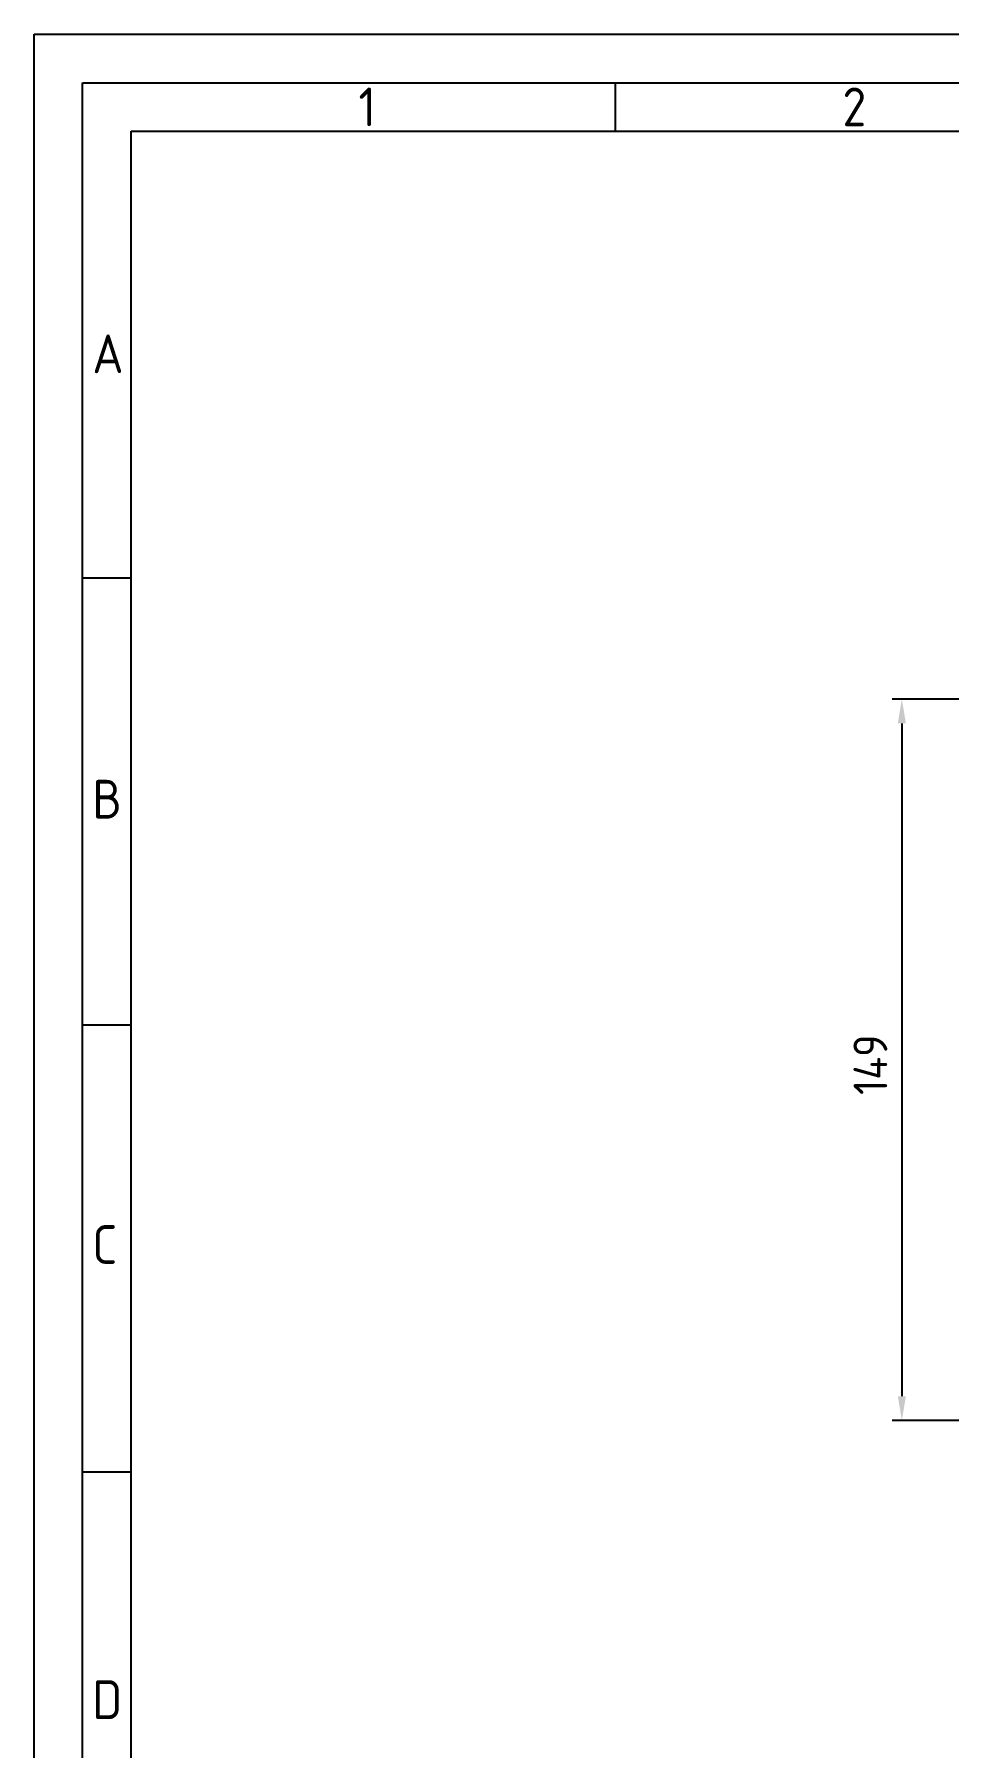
# Model space of a CAD drawing. Extents: x 0 to 874, y 0 to 598.
# Drawn here: x 0 to 189, y 240.1 to 594 of the extents above; entities that cross this region are included whole.
import ezdxf

# ---------------------------------------------------------------- set-up
doc = ezdxf.new("R2010")
doc.units = 0
doc.header["$LTSCALE"] = 2
doc.layers.get('DEFPOINTS').update_dxf_attribs({"linetype": 'CONTINUOUS'})
for name, color, linetype in [('AM_0', 7, 'CONTINUOUS'), ('AM_5', 3, 'CONTINUOUS'), ('AM_BOR', 7, 'CONTINUOUS')]:
    doc.layers.add(name, color=color, linetype=linetype)
doc.styles.get("Standard").update_dxf_attribs({"font": 'ISOCP.SHX'})
doc.dimstyles.get("Standard").update_dxf_attribs({"dimtxt": 0.18, "dimasz": 0.18, "dimexe": 0.18, "dimexo": 0.0625, "dimgap": 0.09, "dimtad": 0, "dimtih": 1, "dimtoh": 1, "dimzin": 0, "dimcen": 0.09, "dimazin": 3, "dimtfac": 1, "dimtofl": 0, "dimtmove": 0, "dimatfit": 3})

# ---------------------------------------------------------------- blocks, each defined once
blk = doc.blocks.new('GEN_A3')
at = {"layer": 'AM_0'}
for p, q in [((5, 292), (415, 292)), ((5, 5), (5, 292))]:
    blk.add_line(p, q, dxfattribs=at)
at = {"layer": 'AM_BOR', "color": 1}
for p, q in [((0, 297), (420, 297)), ((0, 0), (0, 297)), ((60, 292), (60, 287)), ((10, 287), (410, 287)), ((10, 10), (10, 287)), ((10, 240.83), (5, 240.83)), ((10, 194.664), (5, 194.664)), ((10, 148.498), (5, 148.498))]:
    blk.add_line(p, q, dxfattribs=at)
for s, p in [('1', (33.5, 287.5)), ('2', (83.5, 287.5)), ('A', (6, 262)), ('B', (6, 216)), ('C', (6, 170)), ('D', (6, 123))]:
    blk.add_text(s, height=4, dxfattribs=at).set_placement(p)
blk = doc.blocks.new('*U414')
at = {"layer": 'AM_5', "color": 2}
blk.add_text('149', height=7, rotation=90, dxfattribs=at).set_placement((176.27, 374.9))
blk = doc.blocks.new('*D49')
at = {"layer": 'AM_5'}
for p, q in [((249.81, 456.65), (177.27, 456.65)), ((179.27, 451.65), (179.27, 312.65)), ((287.31, 307.65), (177.27, 307.65))]:
    blk.add_line(p, q, dxfattribs=at)
for points in [[(178.44, 451.65), (180.1, 451.65), (179.27, 456.65)], [(178.44, 312.65), (180.1, 312.65), (179.27, 307.65)]]:
    blk.add_solid(points, dxfattribs=at)
at = {"layer": 'DEFPOINTS', "color": 0}
for p in [(251.81, 456.65), (179.27, 307.65), (289.31, 307.65)]:
    blk.add_point(p, dxfattribs=at)
at = {"layer": 'AM_0'}
blk.add_blockref('*U414', (0, 0), dxfattribs=at)

msp = doc.modelspace()

# ---------------------------------------------------------------- block references
at = {"layer": 'AM_0', "xscale": 2, "yscale": 2, "zscale": 2}
msp.add_blockref('GEN_A3', (0, 0), dxfattribs=at)

# ---------------------------------------------------------------- dimensions: what is measured, and where the dimension line sits
at = {"layer": 'AM_5'}
dim = msp.add_linear_dim(base=(179.268, 307.654), p1=(251.815, 456.654), p2=(289.315, 307.654), angle=90, dimstyle='Standard', override={"dimscale": 2, "dimdec": 1}, dxfattribs=at)
dim.commit()
dim.dimension.update_dxf_attribs({"geometry": '*D49', "text_midpoint": (172.768, 382.154)})

doc.saveas('drawing.dxf')
